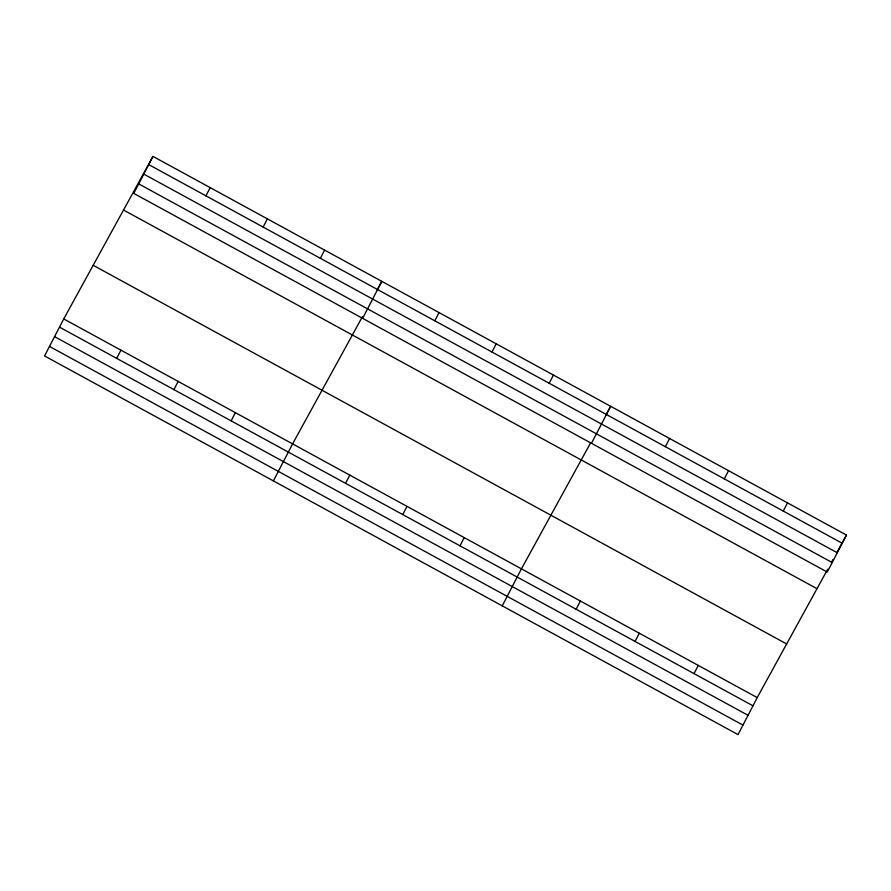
<?xml version="1.0" encoding="UTF-8"?>
<svg xmlns="http://www.w3.org/2000/svg" width="891" height="891" viewBox="0 0 891 891"><rect width="100%" height="100%" fill="white"/><g stroke="black" fill="none" stroke-linecap="round" stroke-linejoin="round"><path stroke-width="1.34" d="M152.974 156.393L133.784 193.403L827.26 572.067L846.45 535.057L152.974 156.393L63.74 318.933L44.55 355.943L738.026 734.607L757.216 697.597L827.706 569.193M116.699 358.371L120.942 350.174M205.932 195.831L210.187 187.633M173.912 389.612L178.155 381.415M263.146 227.071L267.4 218.863M231.125 420.853L235.369 412.656M320.359 258.312L324.614 250.104M273.392 480.906L292.582 443.896L362.414 316.706M362.637 318.365L381.816 281.344L377.138 289.887M345.541 483.334L349.795 475.137M434.786 320.793L439.029 312.585M402.754 514.575L407.009 506.366M491.988 352.034L496.242 343.826M459.968 545.815L464.222 537.607M549.201 383.275L553.456 375.066M502.246 605.869L521.435 568.848L590.588 442.883M591.479 443.317L610.669 406.307L605.98 414.838M576.121 609.244L580.375 601.035M665.365 446.692L669.609 438.495M635.071 641.431L639.326 633.223M724.305 478.879L728.56 470.682M694.022 673.618L698.266 665.41M783.256 511.066L787.499 502.869M831.726 561.876L833.063 559.437M837.083 552.119L846.45 535.057M148.719 164.59L842.195 543.254M143.796 174.101L837.273 552.765M138.718 183.891L832.194 562.566M123.526 210.031L817.002 588.695M93.187 265.295L786.664 643.959M63.74 318.933L757.216 697.597M59.485 327.131L752.962 705.795M54.551 336.642L748.039 715.306M49.484 346.432L742.96 725.107"/></g></svg>
